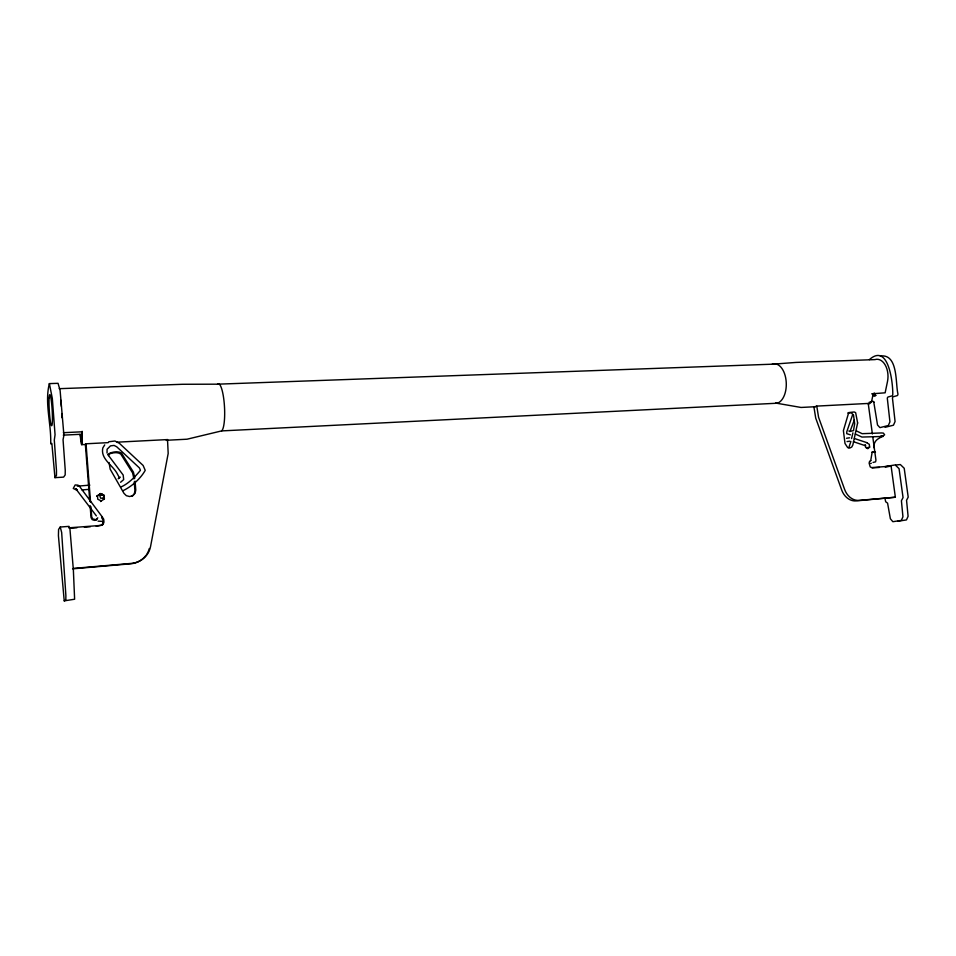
<?xml version="1.0" encoding="UTF-8"?>
<svg xmlns="http://www.w3.org/2000/svg" width="956" height="956" viewBox="0 0 956 956"><rect width="100%" height="100%" fill="white"/><g stroke="black" fill="none" stroke-linecap="round" stroke-linejoin="round"><path stroke-width="1.43" d="M107.024 453.013L107.084 449.26L110.502 445.866L114.075 445.424L116.728 446.787L139.397 467.914L140.436 470.328C135.334 476.506 128.976 483.306 121.4 486.783M872.123 452.308L875.457 452.308L872.219 451.841L870.701 460.673M873.27 393.382L871.932 399.907A6.13 3.884 88 0 1 868.227 403.982M850.9 441.421L848.797 447.755M851.569 438.565L852.919 432.853M853.588 429.997L854.676 423.723L853.505 415.047L851.234 412.789L847.793 412.98M873.82 447.671C873.808 438.804 879.699 438.768 884.635 434.813L883.392 433.116L881.563 432.949L862.133 433.677L856.576 430.977M108.518 455.582L109.307 453.407C112.88 451.877 118.102 450.778 121.52 453.156L133.422 472.109L134.82 478.179M850.302 430.714L854.341 419.863M852.585 414.832L846.765 431.837L846.741 433.666L850.386 434.825M97.106 518.463L96.484 519.873L94.477 520.375L92.17 519.622L91.035 517.555L90.115 505.652M97.799 517.853L96.401 519.682L92.852 519.012L91.704 516.933L90.916 506.692M104.718 444.899L102.842 447.886C100.153 459.191 113.417 465.464 117.576 474.367L119.524 477.964M80.161 434.311L80.878 441.696A7.899 0.896 86.5 0 0 81.881 444.588A7.899 0.896 86.5 0 0 82.288 439.629L82.144 431.311L81.666 441.851L80.161 434.311L63.299 435.135M54.958 477.653L51.935 444.289C51.994 441.588 50.429 446.046 50.716 442.544C51.194 423.257 44.478 402.619 49.365 383.607L58.053 383.32L60.12 390.598L63.921 435.374L63.048 439.676L65.247 470.256L65.175 474.941L63.598 477.128L54.958 477.653L56.44 475.467L56.488 470.77L54.301 440.107L55.054 434.729L52.317 398.413L49.377 383.619M108.243 442.64L86.028 443.787L85.383 444.695L89.768 501.195M869.374 359.623C888.865 342.272 893.012 384.145 892.761 394.039A1.601 1.04 88.1 0 1 891.96 395.904L888.148 396.979A1.601 1.04 88 0 0 887.323 398.389L889.928 421.823L888.327 425.504L879.938 427.631L877.524 425.002L873.796 402.201A1.577 1.004 87.8 0 0 872.697 401.341L869.04 402.38M132.024 496.319L134.294 493.929L134.939 490.763L134.222 481.896M60.24 527.031L58.579 529.421L58.424 535.683L64.219 600.858L74.616 599.233L73.361 569.74L69.86 528.047L68.999 526.374L60.24 527.031L61.662 532.456L65.88 595.552L65.821 600.069L64.219 600.858M100.619 493.547L96.759 496.307L100.619 493.547L104.073 495.136L104.383 498.781L103.654 499.474L103.451 497.048M166.559 440.489L167.515 439.581L168.184 453.455L150.546 546.593A21.128 20.423 -4.9 0 1 131.522 563.383L73.182 568.426M867.068 442.987L869.279 444.289L869.649 447.133L867.809 448.687L865.598 447.384L865.228 444.54M118.15 478.813L120.241 477.104M120.587 482.266L123.683 479.601L123.169 475.036L107.658 454.363M104.383 498.781L100.511 501.53L101.228 500.848L97.763 499.259L97.452 495.602M870.832 460.625L869.625 461.234L869.124 463.11L870.247 466.97L871.705 467.58L891.1 466.122L895.366 497.228L856.086 500.908A16.18 13.145 76.4 0 1 841.722 490.093L815.719 418.095L813.915 406.945L816.771 406.097L868.227 403.444L872.386 433.964M108.566 454.279C112.127 452.75 117.325 451.65 120.743 454.016L132.585 472.897L133.971 478.932M123.264 490.595C132.071 486.198 140.448 478.777 145.228 470.364L143.125 465.464L119.381 443.321L114.935 441.015L108.733 441.768M880.285 356.014C898.365 353.565 895.33 383.236 897.911 393.788A1.601 1.052 88.2 0 1 897.11 395.653L893.286 396.728A1.601 1.04 88 0 0 892.462 398.138L895.067 421.512L893.454 425.205L885.041 427.32M874.214 395.951L875.744 395.509L874.37 393.036M853.636 430.57L849.8 431.503L848.844 430.977M59.26 388.674L182.644 384.276L217.526 384.181L772.257 364.2A19.861 11.364 88.3 0 1 786.011 379.938A19.861 11.364 88.3 0 1 777.3 403.217L221.625 430.905L187.029 439.21L166.26 440.286M866.674 447.838L869.649 447.133M885.698 466.456L895.198 464.927L899.058 468.655L903.05 497.574L901.412 500.741L902.942 516.802L901.317 520.411L892.844 521.701L890.371 518.761L887.574 503.131L885.686 501.781L884.85 497.861M891.1 466.122L885.184 466.982M895.868 465.01L900.337 464.544L904.209 468.261L908.2 497.132L906.551 500.287L908.092 516.312L906.455 519.921L897.959 521.211M846.514 438.266L849.597 437.8M847.052 441.588L849.776 441.182M895.366 497.228L859.062 500.37A16.228 13.169 76.4 0 1 844.662 489.52L818.575 417.294L816.771 406.097M72.572 568.844L130.697 563.801A21.056 20.351 -5.1 0 0 146.125 555.185M89.876 485.134L77.281 486.162M82.013 489.938L89.195 489.329M772.161 364.236L795.93 362.432L874.883 359.611A16.802 10.743 88.9 0 1 885.184 364.953A16.802 10.743 88.9 0 1 887.491 381.516L885.137 392.808L871.717 393.836M68.629 527.843L100.989 525.418L103.152 524.318L103.953 522.107L103.726 519.251L102.316 516.993M71.007 528.202L76.946 527.748M84.367 527.198L90.306 526.744M96.245 526.302L102.435 524.904L103.009 519.861L101.599 517.602M872.242 467.95L879.436 467.412M870.569 463.361L871.322 463.302M117.134 442.174L167.515 439.581M81.69 444.66L86.148 444.432M815.647 406.706L801.044 407.459L775.567 403.038M63.359 432.698L81.822 431.813M872.804 395.653L875.744 395.509M101.754 521.331L98.062 521.128M77.042 490.332L73.265 488.444L75.189 484.943L77.938 485.122L79.468 486.305L102.029 516.599M881.038 435.769L883.165 436.45L861.93 437.059L855.405 434.036M853.421 441.708L865.754 445.831M854.401 438.493L867.271 442.795M873.043 462.465L875.577 461.832L875.935 460.135L872.78 436.88M99.914 494.252L102.208 495.304M76.289 489.209L77.221 489.938L75.715 488.683L96.341 515.846M135.059 481.143L135.776 490.046L135.131 493.224L132.86 495.626L129.622 496.534L126.335 495.686L123.969 493.344L110.167 469.157L109.068 462.525M86.028 443.787L90.569 502.306M874.107 402.118A1.565 0.992 87.9 0 1 873.593 402.046M217.526 384.181A23.757 4.876 86.9 0 1 224.242 403.396A23.757 4.876 86.9 0 1 221.625 430.905M149.327 548.493A21.056 20.351 -5.1 0 1 146.949 553.966M60.766 400.098A21.833 2.175 86.6 0 1 61.339 406.336M61.77 413.554A21.833 2.175 86.6 0 1 61.913 417.712M857.628 422.946L852.836 444.994L851.736 447.05L849.836 448.017L847.685 447.611L845.008 443.512L843.395 430.618L848.713 412.574L854.162 411.976L855.632 412.622L857.628 422.946M104.276 495.698L103.403 498.207L100.619 498.172L99.782 495.638L102.053 494.109L104.276 495.698M49.091 398.234A15.487 1.446 86.6 0 0 51.05 424.655A15.487 1.446 86.6 0 0 52.006 407.71A15.487 1.446 86.6 0 0 49.091 398.234"/></g></svg>
